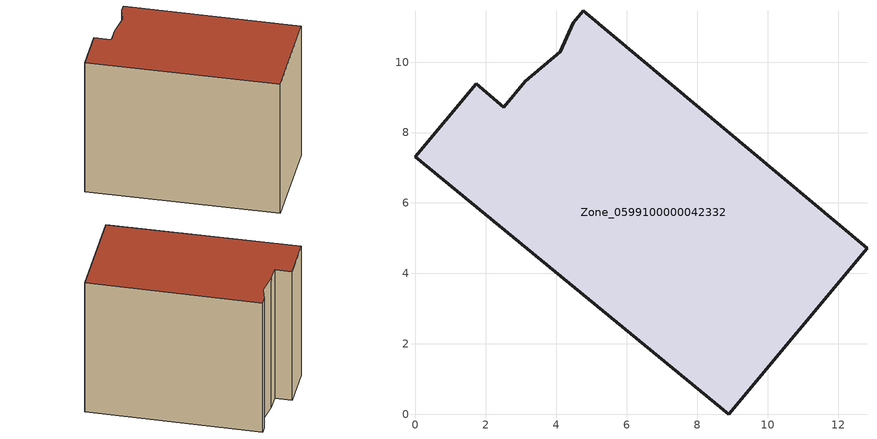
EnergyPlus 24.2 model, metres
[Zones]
Zone_0599100000042332
 floor ground (C_G): 8.89,0 0,7.31 1.72,9.38 2.51,8.72 3.11,9.45 4.11,10.3 4.49,11.12 4.77,11.46 12.82,4.71 z0
 wall outside (C_F): 4.11,10.3 3.11,9.45 2.51,8.72 1.72,9.38 0,7.31 8.89,0 12.82,4.71 4.77,11.46 4.49,11.12 4.11,10.3 z0:8.97
 roof outside (C_R): 3.11,9.45 2.51,8.72 1.72,9.38 0,7.31 8.89,0 12.82,4.71 4.77,11.46 4.49,11.12 4.11,10.3 z8.97
[BUILDING]
Pand.0599100000042332: North Axis=0; Terrain=City; Loads Convergence Tolerance Value=0.04; Temperature Convergence Tolerance Value=0.4; Solar Distribution=FullExterior; Maximum Number of Warmup Days=25; Minimum Number of Warmup Days=1
[Site:Location]
Rotterdam.The.Hague.AP_ZH_NLD Design_Conditions: Latitude=51.96; Longitude=4.45; Time Zone=1; Elevation=-4.5
[SITE:GROUNDTEMPERATURE:BUILDINGSURFACE]
18, 18, 18, 18, 18, 18, 18, 18, 18, 18, 18, 18
[MATERIAL] Thermal Absorptance=0.9; Solar Absorptance=0.7; Visible Absorptance=0.7
Name | Roughness | Thickness | Conductivity | Density | Specific Heat
G.TI.1946-1964 | MediumSmooth | 0.15 | 1 | 540 | 1210
F.TI.1946-1964 | Rough | 0.3 | 0.857143 | 1920 | 840
R.TI.1946-1964 | MediumRough | 0.2 | 0.277778 | 1500 | 1000
[CONSTRUCTION]
C_G: G.TI.1946-1964
C_F: F.TI.1946-1964
C_R: R.TI.1946-1964
[ZONE]
Zone_0599100000042332: Type=1; Multiplier=1; Ceiling Height=Autocalculate; Volume=Autocalculate; Floor Area=autocalculate; Part of Total Floor Area=Yes
[ZONEINFILTRATION:DESIGNFLOWRATE]
Infil_Zone_0599100000042332: Zone or ZoneList or Space or SpaceList=Zone_0599100000042332; Schedule=AlwaysOn; Design Flow Rate Calculation Method=Flow/Area; Flow Rate per Floor Area=0.003; Constant Term Coefficient=1; Temperature Term Coefficient=0; Velocity Term Coefficient=0; Velocity Squared Term Coefficient=0
[HVACTEMPLATE:ZONE:IDEALLOADSAIRSYSTEM]
Zone_0599100000042332: Maximum Heating Supply Air Temperature=50; Minimum Cooling Supply Air Temperature=13; Maximum Heating Supply Air Humidity Ratio=0.0156; Minimum Cooling Supply Air Humidity Ratio=0.0077; Heating Limit=NoLimit; Cooling Limit=NoLimit; Dehumidification Control Type=ConstantSensibleHeatRatio; Cooling Sensible Heat Ratio=0.7; Dehumidification Setpoint=60; Humidification Control Type=None; Humidification Setpoint=30; Outdoor Air Method=None; Outdoor Air Flow Rate per Person=0.00944; Outdoor Air Flow Rate per Zone Floor Area=0; Outdoor Air Flow Rate per Zone=0; Demand Controlled Ventilation Type=None; Outdoor Air Economizer Type=NoEconomizer; Heat Recovery Type=None; Sensible Heat Recovery Effectiveness=0.7; Latent Heat Recovery Effectiveness=0.65
[ZONECONTROL:THERMOSTAT]
ThermostatControl_Zone_0599100000042332: Zone or ZoneList=Zone_0599100000042332; Control Type Schedule=DualSetpointControlType; Control 1=Thermostat_Zone_0599100000042332; Temperature Difference Between Cutout And Setpoint=0
[THERMOSTATSETPOINT:DUALSETPOINT]
Thermostat_Zone_0599100000042332: Heating Setpoint Temperature Schedule=HeatingSetpoint_Zone_0599100000042332; Cooling Setpoint Temperature Schedule=CoolingSetpoint_Zone_0599100000042332
[SCHEDULE:COMPACT]
HeatingSetpoint_Zone_0599100000042332: Through: 12/31, For: AllDays, Until: 24:00, 21
CoolingSetpoint_Zone_0599100000042332: Through: 12/31, For: AllDays, Until: 24:00, 24
DualSetpointControlType: Through: 12/31, For: AllDays, Until: 24:00, 4
AlwaysOn: Through: 12/31, For: AllDays, Until: 24:00, 1
